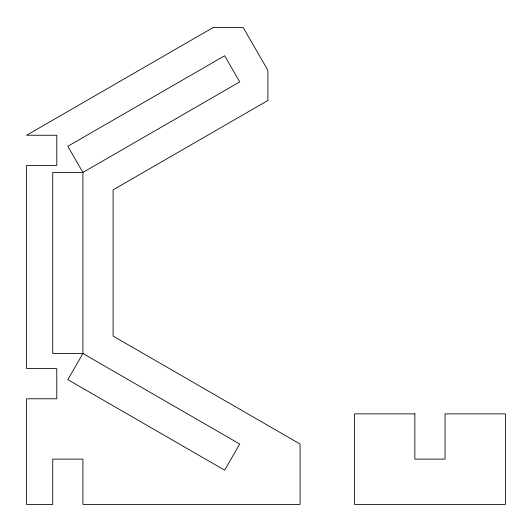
<?xml version="1.0" encoding="UTF-8"?>
<svg xmlns="http://www.w3.org/2000/svg" width="532" height="532" viewBox="0 0 532 532"><rect width="100%" height="100%" fill="white"/><g stroke="black" fill="none" stroke-linecap="round" stroke-linejoin="round"><path stroke-width="0.8" d="M82.912 353.507L67.823 379.642L224.644 470.175L239.733 444.04L82.912 353.507L52.735 353.507L52.735 172.428L82.912 172.428L239.733 81.895L224.644 55.76L67.823 146.293L82.912 172.428L82.912 353.507M213.053 27.598L26.6 135.248L56.778 135.248L56.778 165.425L26.6 165.425L26.6 368.596L56.778 368.596L56.778 398.774L26.6 398.774L26.6 504.403L52.735 504.403L52.735 459.129L82.912 459.129L82.912 504.403L300.088 504.403L300.088 444.04L113.097 336.078L113.097 189.858L267.889 100.481L267.889 70.304L243.23 27.598L213.053 27.598M414.86 413.863L354.505 413.863L354.505 504.403L505.4 504.403L505.4 413.863L445.045 413.863L445.045 459.129L414.86 459.129L414.86 413.863"/></g></svg>
